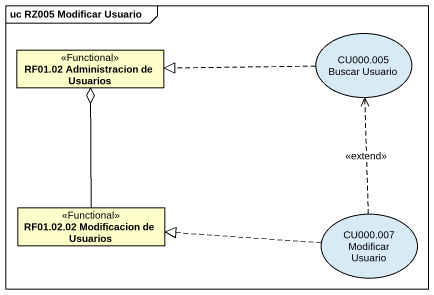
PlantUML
@startuml
mainframe uc RZ005 Modificar Usuario
allowmixing
hide circle
hide empty members
class "RF01.02 Administracion de Usuarios" as RF01_02_Administracion_de <<Functional>>
usecase "CU000.005 Buscar Usuario" as CU000_005_Buscar_Usuario
class "RF01.02.02 Modificacion de Usuarios" as RF01_02_02_Modificacion_de <<Functional>>
usecase "CU000.007 Modificar Usuario" as CU000_007_Modificar_Usuario
CU000_005_Buscar_Usuario .left.|> RF01_02_Administracion_de
RF01_02_02_Modificacion_de -up-o RF01_02_Administracion_de
CU000_007_Modificar_Usuario .up.> CU000_005_Buscar_Usuario : <<extend>>
CU000_007_Modificar_Usuario .left.|> RF01_02_02_Modificacion_de
@enduml
